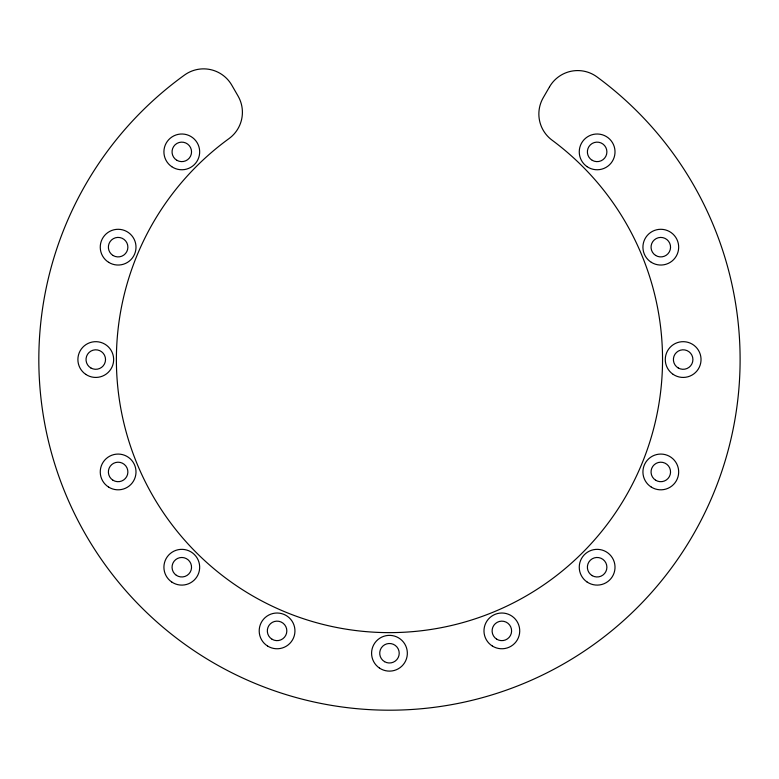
<?xml version="1.0" encoding="UTF-8"?>
<svg xmlns="http://www.w3.org/2000/svg" width="779" height="779" viewBox="0 0 779 779"><rect width="100%" height="100%" fill="white"/><g stroke="black" fill="none" stroke-linecap="round" stroke-linejoin="round"><path stroke-width="1.17" d="M549.536 86.829L543.216 97.755A32.514 32.514 0 0 0 552.019 140.132A273.069 273.069 0 0 1 591.242 543.547A273.069 273.069 0 0 1 185.938 541.619A273.069 273.069 0 0 1 229.007 138.594A32.514 32.514 0 0 0 238.053 96.041L231.752 85.115A32.514 32.514 0 0 0 184.604 74.988A350.638 350.638 0 0 0 127.834 593.004A350.638 350.638 0 0 0 648.946 595.39A350.638 350.638 0 0 0 596.918 76.868A32.514 32.514 0 0 0 549.536 86.829M176.921 160.328A9.757 9.757 0 0 0 191.546 151.886A9.757 9.757 0 0 0 176.921 143.433A9.757 9.757 0 0 0 176.921 160.328M113.121 255.531A9.757 9.757 0 0 0 127.883 247.313A9.757 9.757 0 0 0 113.383 238.637A9.757 9.757 0 0 0 113.121 255.531M90.9 368A9.757 9.757 0 0 0 105.525 359.557A9.757 9.757 0 0 0 90.9 351.105A9.757 9.757 0 0 0 90.9 368M592.254 160.328A9.757 9.757 0 0 0 606.89 151.886A9.757 9.757 0 0 0 592.254 143.433A9.757 9.757 0 0 0 592.254 160.328M655.626 255.434A9.757 9.757 0 0 0 670.544 247.508A9.757 9.757 0 0 0 656.23 238.549A9.757 9.757 0 0 0 655.626 255.434M112.955 480.215A9.757 9.757 0 0 0 127.873 472.288A9.757 9.757 0 0 0 113.559 463.33A9.757 9.757 0 0 0 112.955 480.215M678.275 368A9.757 9.757 0 0 0 692.911 359.557A9.757 9.757 0 0 0 678.275 351.105A9.757 9.757 0 0 0 678.275 368M176.327 575.301A9.757 9.757 0 0 0 191.517 567.92A9.757 9.757 0 0 0 177.534 558.455A9.757 9.757 0 0 0 176.327 575.301M655.626 480.215A9.757 9.757 0 0 0 670.544 472.288A9.757 9.757 0 0 0 656.23 463.33A9.757 9.757 0 0 0 655.626 480.215M592.254 575.671A9.757 9.757 0 0 0 606.89 567.229A9.757 9.757 0 0 0 592.254 558.777A9.757 9.757 0 0 0 592.254 575.671M272.066 639.257A9.757 9.757 0 0 0 286.828 631.039A9.757 9.757 0 0 0 272.329 622.363A9.757 9.757 0 0 0 272.066 639.257M496.681 639.16A9.757 9.757 0 0 0 511.599 631.233A9.757 9.757 0 0 0 497.284 622.275A9.757 9.757 0 0 0 496.681 639.16M384.592 661.692A9.757 9.757 0 0 0 399.218 653.24A9.757 9.757 0 0 0 384.592 644.798A9.757 9.757 0 0 0 384.592 661.692M108.641 262.319A17.878 17.878 0 0 0 135.994 247.8A17.878 17.878 0 0 0 109.751 231.373A17.878 17.878 0 0 0 108.641 262.319M171.769 166.687A17.878 17.878 0 0 0 199.628 153.161A17.878 17.878 0 0 0 173.98 135.799A17.878 17.878 0 0 0 171.769 166.687M85.748 374.358A17.878 17.878 0 0 0 113.607 360.833A17.878 17.878 0 0 0 87.959 343.471A17.878 17.878 0 0 0 85.748 374.358M587.113 166.687A17.878 17.878 0 0 0 614.972 153.161A17.878 17.878 0 0 0 589.323 135.799A17.878 17.878 0 0 0 587.113 166.687M651.312 262.319A17.878 17.878 0 0 0 678.665 247.8A17.878 17.878 0 0 0 652.422 231.373A17.878 17.878 0 0 0 651.312 262.319M108.641 487.099A17.878 17.878 0 0 0 135.994 472.58A17.878 17.878 0 0 0 109.751 456.153A17.878 17.878 0 0 0 108.641 487.099M673.134 374.358A17.878 17.878 0 0 0 700.993 360.833A17.878 17.878 0 0 0 675.344 343.471A17.878 17.878 0 0 0 673.134 374.358M171.769 582.03A17.878 17.878 0 0 0 199.628 568.504A17.878 17.878 0 0 0 173.98 551.143A17.878 17.878 0 0 0 171.769 582.03M651.312 487.099A17.878 17.878 0 0 0 678.665 472.58A17.878 17.878 0 0 0 652.422 456.153A17.878 17.878 0 0 0 651.312 487.099M587.113 582.03A17.878 17.878 0 0 0 614.972 568.504A17.878 17.878 0 0 0 589.323 551.143A17.878 17.878 0 0 0 587.113 582.03M267.587 646.044A17.878 17.878 0 0 0 294.939 631.526A17.878 17.878 0 0 0 268.697 615.098A17.878 17.878 0 0 0 267.587 646.044M492.367 646.044A17.878 17.878 0 0 0 519.72 631.526A17.878 17.878 0 0 0 493.477 615.098A17.878 17.878 0 0 0 492.367 646.044M379.441 668.051A17.878 17.878 0 0 0 407.3 654.516A17.878 17.878 0 0 0 381.652 637.164A17.878 17.878 0 0 0 379.441 668.051"/></g></svg>
